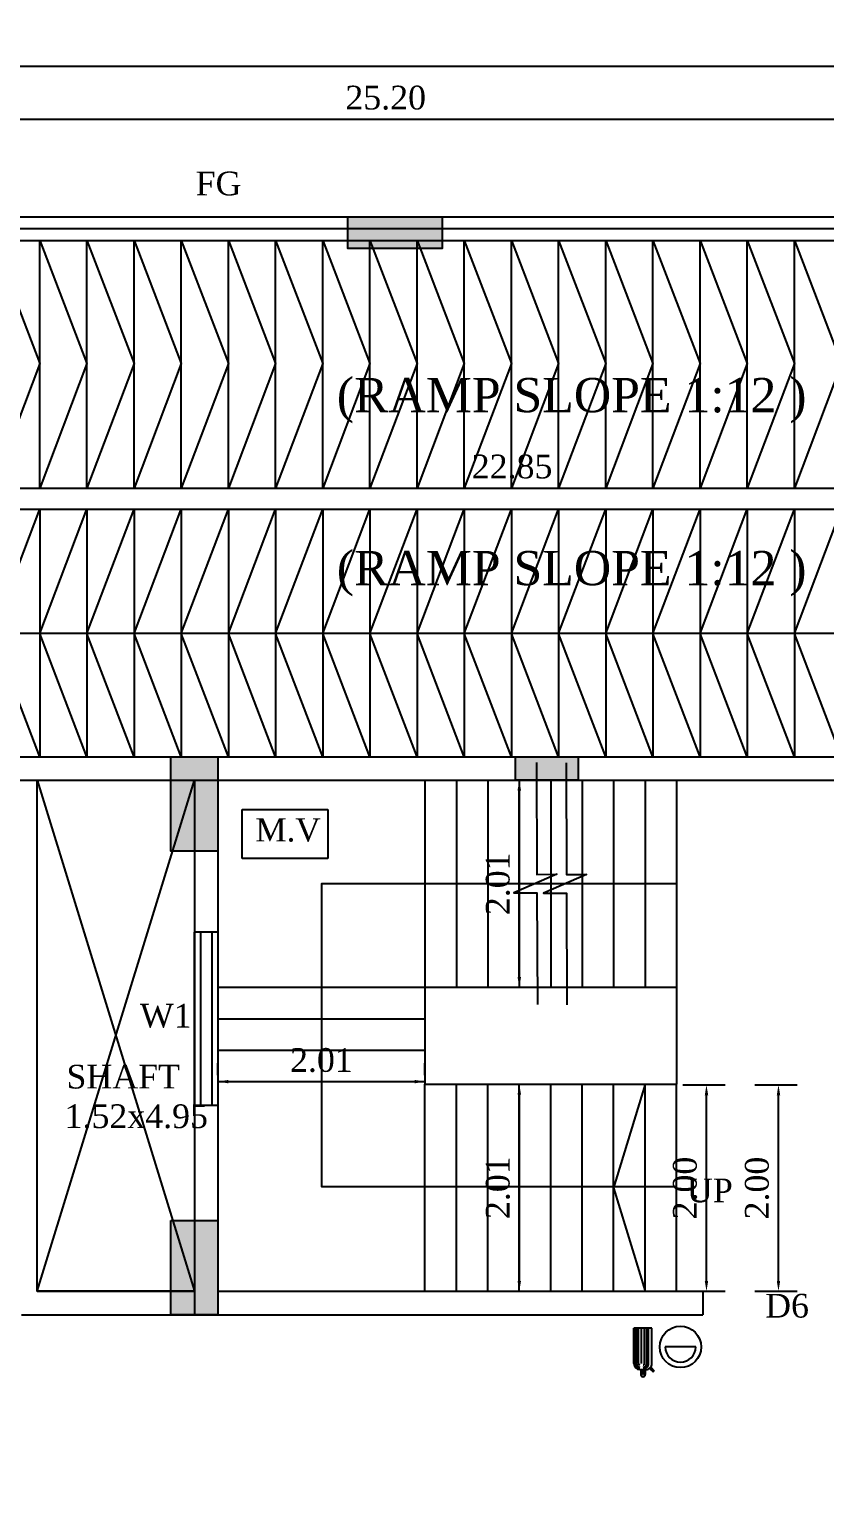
# Model space of a CAD drawing. Header units: metres. Extents: x 2754 to 3501, y 1112 to 1514.
# Drawn here: x 3132.66 to 3140.37, y 1392 to 1406.18 of the extents above; entities that cross this region are included whole.
import ezdxf
from ezdxf.enums import TextEntityAlignment as Align
from ezdxf.lldxf.tags import DXFTag

# ---------------------------------------------------------------- set-up
doc = ezdxf.new("R2010")
doc.units = ezdxf.units.M
doc.linetypes.add('ACAD_ISO10W100', pattern=[18, 12, -3, 0, -3])
doc.linetypes.add('Demolished', pattern=[4.8, 3.2, -1.6])
for name, color, linetype in [('A-WALL', 2, 'Continuous'), ('AR -DOOR', 2, 'Continuous'), ('AR-COLHATCH', 2, 'Continuous'), ('AR-COLUMN', 2, 'Continuous'), ('AR-DOOR', 2, 'Continuous'), ('AR-GRID', 2, 'ACAD_ISO10W100'), ('AR-HIDDEN', 2, 'DASHED'), ('AR-THIN', 8, 'Continuous'), ('AR-WALL', 7, 'Continuous'), ('BLK_1_FLR_1_BLT_UP_AREA', 12, 'Continuous'), ('BLK_1_FLR_1_BLT_UP_AREA_DEDUCT', 12, 'Continuous'), ('BLK_1_FLR_1_EXIT_WIDTH_DOOR', 2, 'Continuous'), ('BLK_1_FLR_1_EXIT_WIDTH_STAIR', 1, 'Continuous'), ('FLOOR-BF1', 7, 'Continuous')]:
    doc.layers.add(name, color=color, linetype=linetype)
doc.styles.add('ANAND', font='times.ttf')
doc.styles.add('B', font='romantic.ttf')
tags = doc.linetypes.add('DASHED', pattern=[0.75, 0.5, -0.25]).pattern_tags.tags
tags[6:7] = [DXFTag(74, 4), DXFTag(75, 0), DXFTag(340, '0'), DXFTag(46, 1.0), DXFTag(50, 0.0), DXFTag(44, 0.0), DXFTag(45, 0.0)]
tags[4:5] = [DXFTag(74, 4), DXFTag(75, 0), DXFTag(340, '0'), DXFTag(46, 1.0), DXFTag(50, 0.0), DXFTag(44, 0.0), DXFTag(45, 0.0)]
doc.dimstyles.new('V1', dxfattribs={"dimtxt": 0.23, "dimasz": 0.1, "dimexe": 0.18, "dimexo": 0.0625, "dimgap": 0.09, "dimtad": 1, "dimzin": 0, "dimdsep": 46, "dimtxsty": 'ANAND', "dimcen": 0.09, "dimadec": 0, "dimazin": 0, "dimtfac": 1, "dimtix": 1, "dimtofl": 0, "dimtmove": 2, "dimatfit": 0, "dimfxl": 0, "dimtolj": 1, "dimtzin": 0, "dimarcsym": 0})

# ---------------------------------------------------------------- blocks, each defined once
blk = doc.blocks.new('Ground Floor')
at = {"layer": 'AR-COLHATCH'}
h = blk.add_hatch(color=256, dxfattribs=at)
h.dxf.hatch_style = 1
h.paths.add_polyline_path([(1134.6, 687.48), (1134.6, 699.48), (1098.6, 699.48), (1098.6, 687.48)])
h = blk.add_hatch(color=256, dxfattribs=at)
h.dxf.hatch_style = 1
h.paths.add_polyline_path([(1031, 493.48), (1031, 457.48), (1049, 457.48), (1049, 493.48)])
h = blk.add_hatch(color=256, dxfattribs=at)
h.dxf.hatch_style = 1
h.paths.add_polyline_path([(1162.5, 493.48), (1186.5, 493.48), (1186.5, 484.48), (1162.5, 484.48)])
h = blk.add_hatch(color=256, dxfattribs=at)
h.dxf.hatch_style = 1
h.paths.add_polyline_path([(1031, 316.48), (1031, 280.48), (1049, 280.48), (1049, 316.48)])
at = {"layer": 'AR-COLUMN'}
for points in [[(1098.6, 699.48), (1134.6, 699.48), (1134.6, 687.48), (1098.6, 687.48)], [(1031, 493.48), (1049, 493.48), (1049, 457.48), (1031, 457.48)], [(1162.5, 493.48), (1186.5, 493.48), (1186.5, 484.48), (1162.5, 484.48)], [(1031, 316.48), (1049, 316.48), (1049, 280.48), (1031, 280.48)]]:
    blk.add_lwpolyline(points, close=True, dxfattribs=at)
blk = doc.blocks.new('*D586')
at = {"color": 0, "lineweight": -2}
for p, q in [((3137.414, 1395.85), (3137.414, 1394.044)), ((3137.476, 1395.95), (3137.594, 1395.95)), ((3137.476, 1393.944), (3137.594, 1393.944))]:
    blk.add_line(p, q, dxfattribs=at)
at = {"color": 0}
for points in [[(3137.397, 1395.85), (3137.431, 1395.85), (3137.414, 1395.95)], [(3137.397, 1394.044), (3137.431, 1394.044), (3137.414, 1393.944)]]:
    blk.add_solid(points, dxfattribs=at)
at = {"layer": 'Defpoints', "color": 0}
for p in [(3137.414, 1395.95), (3137.414, 1393.944), (3137.414, 1393.944)]:
    blk.add_point(p, dxfattribs=at)
at = {"color": 0, "insert": (3137.207, 1394.947), "char_height": 0.23, "attachment_point": 5, "rotation": 90, "style": 'ANAND'}
blk.add_mtext('\\A1;2.01', dxfattribs=at)
blk = doc.blocks.new('*D587')
at = {"color": 0, "lineweight": -2}
for p, q in [((3137.476, 1398.897), (3137.594, 1398.897)), ((3137.414, 1396.99), (3137.414, 1398.797)), ((3137.476, 1396.89), (3137.594, 1396.89))]:
    blk.add_line(p, q, dxfattribs=at)
at = {"color": 0}
for points in [[(3137.397, 1398.797), (3137.431, 1398.797), (3137.414, 1398.897)], [(3137.397, 1396.99), (3137.431, 1396.99), (3137.414, 1396.89)]]:
    blk.add_solid(points, dxfattribs=at)
at = {"layer": 'Defpoints', "color": 0}
for p in [(3137.414, 1398.897), (3137.414, 1398.897), (3137.414, 1396.89)]:
    blk.add_point(p, dxfattribs=at)
at = {"color": 0, "insert": (3137.207, 1397.893), "char_height": 0.23, "attachment_point": 5, "rotation": 90, "style": 'ANAND'}
blk.add_mtext('\\A1;2.01', dxfattribs=at)
blk = doc.blocks.new('*D588')
at = {"color": 0, "lineweight": -2}
for p, q in [((3134.493, 1396.038), (3134.493, 1396.156)), ((3136.5, 1396.038), (3136.5, 1396.156)), ((3134.593, 1395.976), (3136.4, 1395.976))]:
    blk.add_line(p, q, dxfattribs=at)
at = {"color": 0}
for points in [[(3134.593, 1395.992), (3134.593, 1395.959), (3134.493, 1395.976)], [(3136.4, 1395.992), (3136.4, 1395.959), (3136.5, 1395.976)]]:
    blk.add_solid(points, dxfattribs=at)
at = {"layer": 'Defpoints', "color": 0}
for p in [(3134.493, 1395.976), (3136.5, 1395.976), (3136.5, 1395.976)]:
    blk.add_point(p, dxfattribs=at)
at = {"color": 0, "insert": (3135.496, 1396.183), "char_height": 0.23, "attachment_point": 5, "style": 'ANAND'}
blk.add_mtext('\\A1;2.01', dxfattribs=at)
blk = doc.blocks.new('*D506')
at = {"color": 0, "lineweight": -2}
for p, q in [((3123.52, 1405.367), (3123.52, 1405.485)), ((3148.717, 1405.367), (3148.717, 1405.485)), ((3123.62, 1405.305), (3148.617, 1405.305))]:
    blk.add_line(p, q, dxfattribs=at)
at = {"color": 0}
for points in [[(3123.62, 1405.321), (3123.62, 1405.288), (3123.52, 1405.305)], [(3148.617, 1405.321), (3148.617, 1405.288), (3148.717, 1405.305)]]:
    blk.add_solid(points, dxfattribs=at)
at = {"layer": 'Defpoints', "color": 0}
for p in [(3123.52, 1405.305), (3148.717, 1405.305), (3148.717, 1405.305)]:
    blk.add_point(p, dxfattribs=at)
at = {"color": 0, "insert": (3136.119, 1405.512), "char_height": 0.23, "attachment_point": 5, "style": 'ANAND'}
blk.add_mtext('\\A1;25.20', dxfattribs=at)
blk = doc.blocks.new('*D529')
at = {"color": 0, "lineweight": -2}
for p, q in [((3107.848, 1405.811), (3107.848, 1405.639)), ((3107.948, 1405.819), (3179.986, 1405.819)), ((3180.086, 1405.811), (3180.086, 1405.639))]:
    blk.add_line(p, q, dxfattribs=at)
at = {"color": 0}
for points in [[(3107.948, 1405.835), (3107.948, 1405.802), (3107.848, 1405.819)], [(3179.986, 1405.835), (3179.986, 1405.802), (3180.086, 1405.819)]]:
    blk.add_solid(points, dxfattribs=at)
at = {"layer": 'Defpoints', "color": 0}
for p in [(3107.848, 1405.873), (3180.086, 1405.873), (3180.086, 1405.819)]:
    blk.add_point(p, dxfattribs=at)
at = {"color": 0, "insert": (3143.967, 1406.026), "char_height": 0.23, "attachment_point": 5, "style": 'ANAND'}
blk.add_mtext('\\A1;72.24', dxfattribs=at)
blk = doc.blocks.new('*D595')
at = {"color": 0, "lineweight": -2}
for p, q in [((3125.92, 1401.792), (3125.92, 1401.909)), ((3148.768, 1401.792), (3148.768, 1401.909)), ((3126.02, 1401.729), (3148.668, 1401.729))]:
    blk.add_line(p, q, dxfattribs=at)
at = {"color": 0}
for points in [[(3126.02, 1401.746), (3126.02, 1401.712), (3125.92, 1401.729)], [(3148.668, 1401.746), (3148.668, 1401.712), (3148.768, 1401.729)]]:
    blk.add_solid(points, dxfattribs=at)
at = {"layer": 'Defpoints', "color": 0}
for p in [(3125.92, 1401.729, 0), (3148.768, 1401.729, 0), (3148.768, 1401.729)]:
    blk.add_point(p, dxfattribs=at)
at = {"color": 0, "insert": (3137.344, 1401.936), "char_height": 0.23, "attachment_point": 5, "style": 'ANAND'}
blk.add_mtext('\\A1;22.85', dxfattribs=at)
blk = doc.blocks.new('*D499')
at = {"layer": 'BLK_1_FLR_1_EXIT_WIDTH_STAIR', "color": 0, "lineweight": -2}
for p, q in [((3139, 1395.944), (3139.408, 1395.944)), ((3139.228, 1394.044), (3139.228, 1395.844)), ((3139, 1393.944), (3139.408, 1393.944))]:
    blk.add_line(p, q, dxfattribs=at)
at = {"layer": 'BLK_1_FLR_1_EXIT_WIDTH_STAIR', "color": 0}
for points in [[(3139.212, 1395.844), (3139.245, 1395.844), (3139.228, 1395.944)], [(3139.212, 1394.044), (3139.245, 1394.044), (3139.228, 1393.944)]]:
    blk.add_solid(points, dxfattribs=at)
at = {"layer": 'Defpoints', "color": 0}
for p in [(3138.938, 1395.944), (3139.228, 1395.944), (3138.938, 1393.944)]:
    blk.add_point(p, dxfattribs=at)
at = {"layer": 'BLK_1_FLR_1_EXIT_WIDTH_STAIR', "color": 0, "insert": (3139.021, 1394.944), "char_height": 0.23, "attachment_point": 5, "rotation": 90, "style": 'ANAND'}
blk.add_mtext('\\A1;2.00', dxfattribs=at)
blk = doc.blocks.new('*D500')
at = {"layer": 'BLK_1_FLR_1_EXIT_WIDTH_DOOR', "color": 0, "lineweight": -2}
for p, q in [((3139.698, 1395.944), (3140.106, 1395.944)), ((3139.926, 1394.044), (3139.926, 1395.844)), ((3139.698, 1393.944), (3140.106, 1393.944))]:
    blk.add_line(p, q, dxfattribs=at)
at = {"layer": 'BLK_1_FLR_1_EXIT_WIDTH_DOOR', "color": 0}
for points in [[(3139.91, 1395.844), (3139.943, 1395.844), (3139.926, 1395.944)], [(3139.91, 1394.044), (3139.943, 1394.044), (3139.926, 1393.944)]]:
    blk.add_solid(points, dxfattribs=at)
at = {"layer": 'Defpoints', "color": 0}
for p in [(3139.636, 1395.944), (3139.926, 1395.944), (3139.636, 1393.944)]:
    blk.add_point(p, dxfattribs=at)
at = {"layer": 'BLK_1_FLR_1_EXIT_WIDTH_DOOR', "color": 0, "insert": (3139.719, 1394.944), "char_height": 0.23, "attachment_point": 5, "rotation": 90, "style": 'ANAND'}
blk.add_mtext('\\A1;2.00', dxfattribs=at)

msp = doc.modelspace()

# ---------------------------------------------------------------- linework, layer by layer
at = {"ltscale": 7}
msp.add_line((3139.19201, 1393.94371, 0), (3139.19201, 1393.71511, 0), dxfattribs=at)
for p, q in [((3138.69991, 1393.58701, 0), (3138.52559, 1393.58699, 0)), ((3138.52563, 1393.24228, 0), (3138.52559, 1393.58699, 0)), ((3138.53293, 1393.24228, 0), (3138.53289, 1393.58699, 0)), ((3138.54997, 1393.24228, 0), (3138.54993, 1393.58699, 0)), ((3138.57066, 1393.24229, 0), (3138.57063, 1393.587, 0)), ((3138.59987, 1393.24229, 0), (3138.59984, 1393.587, 0)), ((3138.59987, 1393.24229, 0), (3138.59984, 1393.587, 0)), ((3138.62908, 1393.24229, 0), (3138.62905, 1393.587, 0)), ((3138.64977, 1393.24229, 0), (3138.64974, 1393.58701, 0)), ((3138.66682, 1393.2423, 0), (3138.66678, 1393.58701, 0)), ((3138.69995, 1393.2423, 0), (3138.69991, 1393.58701, 0)), ((3139.12363, 1393.40376, 0), (3138.82874, 1393.40373, 0)), ((3138.58374, 1393.18418, 0), (3138.64185, 1393.18419, 0)), ((3138.591, 1393.18418, 0), (3138.59101, 1393.13597, 0)), ((3138.60672, 1393.18416, 0), (3138.60673, 1393.13595, 0)), ((3138.6189, 1393.18417, 0), (3138.6189, 1393.13595, 0)), ((3138.63458, 1393.18419, 0), (3138.63459, 1393.13597, 0)), ((3138.67747, 1393.1964, 0), (3138.71136, 1393.16251, 0)), ((3138.68293, 1393.20121, 0), (3138.71659, 1393.16756, 0)), ((3138.68774, 1393.20667, 0), (3138.72181, 1393.17261, 0)), ((3138.71136, 1393.16251, 0), (3138.72181, 1393.17261, 0))]:
    msp.add_line(p, q)
at = {"color": 7, "linetype": 'Demolished'}
msp.add_lwpolyline([(3134.72921, 1398.61369), (3135.55793, 1398.61369), (3135.55793, 1398.13951), (3134.72921, 1398.13951)], close=True, dxfattribs=at)
msp.add_circle((3138.97619, 1393.40375, 0), 0.20074)
for centre, radius, start, end in [((3138.97619, 1393.40375, 0), 0.14745, 180.006042, 0.006042), ((3138.58373, 1393.24229, 0), 0.05811, 180.006042, 270.006042), ((3138.58373, 1393.24229, 0), 0.0508, 180.006042, 270.006042), ((3138.58373, 1393.24229, 0), 0.03376, 180.006042, 270.006042), ((3138.58373, 1393.24229, 0), 0.01307, 180.006042, 270.006042), ((3138.61601, 1393.24229, 0), 0.01307, 270.006042, 0.006042), ((3138.61601, 1393.24229, 0), 0.0508, 270.006042, 0.006042), ((3138.61601, 1393.24229, 0), 0.03376, 270.006042, 0.006042), ((3138.64184, 1393.24229, 0), 0.05811, 270.006042, 0.006042), ((3138.6128, 1393.13597, 0), 0.02179, 180.006042, 0.006042)]:
    msp.add_arc(centre, radius, start, end)
at = {"layer": 'A-WALL', "lineweight": 30}
msp.add_line((3138.60673, 1393.13595, 0), (3138.6189, 1393.13595, 0), dxfattribs=at)
at = {"layer": 'AR -DOOR'}
msp.add_line((3151.15534, 1404.24341, 0), (3123.52014, 1404.24341, 0), dxfattribs=at)
at = {"layer": 'AR-DOOR'}
for p, q in [((3134.32473, 1397.4253, 0), (3134.32473, 1395.7453, 0)), ((3134.43255, 1397.4253, 0), (3134.43255, 1395.7453, 0))]:
    msp.add_line(p, q, dxfattribs=at)
at = {"layer": 'AR-HIDDEN', "ltscale": 5}
for p, q in [((3132.74034, 1398.89671, 0), (3134.26434, 1393.94371, 0)), ((3132.74034, 1393.94371, 0), (3134.26434, 1398.89671, 0))]:
    msp.add_line(p, q, dxfattribs=at)
at = {"layer": 'AR-THIN'}
for p, q in [((3123.52014, 1404.35771, 0), (3151.15534, 1404.35771, 0)), ((3123.52014, 1404.12911, 0), (3151.15534, 1404.12911, 0)), ((3134.26434, 1395.74527, 0), (3134.26434, 1397.42527, 0)), ((3134.49294, 1397.42531, 0), (3134.49294, 1395.74531, 0))]:
    msp.add_line(p, q, dxfattribs=at)
at = {"layer": 'AR-THIN', "elevation": 0}
for points in [[(3132.30854, 1401.72911), (3132.30854, 1404.12911), (3132.76574, 1402.93531), (3132.30854, 1401.72911)], [(3132.76574, 1401.72911), (3132.76574, 1404.12911), (3133.22294, 1402.93531), (3132.76574, 1401.72911)], [(3133.22294, 1401.72911), (3133.22294, 1404.12911), (3133.68014, 1402.93531), (3133.22294, 1401.72911)], [(3133.68014, 1401.72911), (3133.68014, 1404.12911), (3134.13734, 1402.93531), (3133.68014, 1401.72911)], [(3134.13734, 1401.72911), (3134.13734, 1404.12911), (3134.59454, 1402.93531), (3134.13734, 1401.72911)], [(3134.59454, 1401.72911), (3134.59454, 1404.12911), (3135.05174, 1402.93531), (3134.59454, 1401.72911)], [(3135.05174, 1401.72911), (3135.05174, 1404.12911), (3135.50894, 1402.93531), (3135.05174, 1401.72911)], [(3135.50894, 1401.72911), (3135.50894, 1404.12911), (3135.96614, 1402.93531), (3135.50894, 1401.72911)], [(3135.96614, 1401.72911), (3135.96614, 1404.12911), (3136.42334, 1402.93531), (3135.96614, 1401.72911)], [(3136.42334, 1401.72911), (3136.42334, 1404.12911), (3136.88054, 1402.93531), (3136.42334, 1401.72911)], [(3136.88054, 1401.72911), (3136.88054, 1404.12911), (3137.33774, 1402.93531), (3136.88054, 1401.72911)], [(3137.33774, 1401.72911), (3137.33774, 1404.12911), (3137.79494, 1402.93531), (3137.33774, 1401.72911)], [(3137.79494, 1401.72911), (3137.79494, 1404.12911), (3138.25214, 1402.93531), (3137.79494, 1401.72911)], [(3138.25214, 1401.72911), (3138.25214, 1404.12911), (3138.70934, 1402.93531), (3138.25214, 1401.72911)], [(3138.70934, 1401.72911), (3138.70934, 1404.12911), (3139.16654, 1402.93531), (3138.70934, 1401.72911)], [(3139.16654, 1401.72911), (3139.16654, 1404.12911), (3139.62374, 1402.93531), (3139.16654, 1401.72911)], [(3139.62374, 1401.72911), (3139.62374, 1404.12911), (3140.08094, 1402.93531), (3139.62374, 1401.72911)], [(3140.08094, 1401.72911), (3140.08094, 1404.12911), (3140.53814, 1402.93531), (3140.08094, 1401.72911)], [(3148.76774, 1400.31911), (3124.71394, 1400.31911), (3124.71394, 1402.93531), (3130.02254, 1402.93531)], [(3132.76574, 1401.52531), (3132.76574, 1399.12531), (3132.30854, 1400.31911), (3132.76574, 1401.52531)], [(3133.22294, 1401.52531), (3133.22294, 1399.12531), (3132.76574, 1400.31911), (3133.22294, 1401.52531)], [(3133.68014, 1401.52531), (3133.68014, 1399.12531), (3133.22294, 1400.31911), (3133.68014, 1401.52531)], [(3134.13734, 1401.52531), (3134.13734, 1399.12531), (3133.68014, 1400.31911), (3134.13734, 1401.52531)], [(3134.59454, 1401.52531), (3134.59454, 1399.12531), (3134.13734, 1400.31911), (3134.59454, 1401.52531)], [(3135.05174, 1401.52531), (3135.05174, 1399.12531), (3134.59454, 1400.31911), (3135.05174, 1401.52531)], [(3135.50894, 1401.52531), (3135.50894, 1399.12531), (3135.05174, 1400.31911), (3135.50894, 1401.52531)], [(3135.96614, 1401.52531), (3135.96614, 1399.12531), (3135.50894, 1400.31911), (3135.96614, 1401.52531)], [(3136.42334, 1401.52531), (3136.42334, 1399.12531), (3135.96614, 1400.31911), (3136.42334, 1401.52531)], [(3136.88054, 1401.52531), (3136.88054, 1399.12531), (3136.42334, 1400.31911), (3136.88054, 1401.52531)], [(3137.33774, 1401.52531), (3137.33774, 1399.12531), (3136.88054, 1400.31911), (3137.33774, 1401.52531)], [(3137.79494, 1401.52531), (3137.79494, 1399.12531), (3137.33774, 1400.31911), (3137.79494, 1401.52531)], [(3138.25214, 1401.52531), (3138.25214, 1399.12531), (3137.79494, 1400.31911), (3138.25214, 1401.52531)], [(3138.70934, 1401.52531), (3138.70934, 1399.12531), (3138.25214, 1400.31911), (3138.70934, 1401.52531)], [(3139.16654, 1401.52531), (3139.16654, 1399.12531), (3138.70934, 1400.31911), (3139.16654, 1401.52531)], [(3139.62374, 1401.52531), (3139.62374, 1399.12531), (3139.16654, 1400.31911), (3139.62374, 1401.52531)], [(3140.08094, 1401.52531), (3140.08094, 1399.12531), (3139.62374, 1400.31911), (3140.08094, 1401.52531)], [(3140.53814, 1401.52531), (3140.53814, 1399.12531), (3140.08094, 1400.31911), (3140.53814, 1401.52531)], [(3137.58097, 1399.06814), (3137.58496, 1397.98485), (3137.77897, 1397.98557), (3137.36149, 1397.80414), (3137.58563, 1397.80497), (3137.58962, 1396.72168)], [(3137.86722, 1399.06554), (3137.87121, 1397.98225), (3138.06521, 1397.98297), (3137.64774, 1397.80154), (3137.87188, 1397.80237), (3137.87587, 1396.71908)], [(3138.93794, 1397.89341), (3138.93794, 1397.89341), (3135.49624, 1397.89341), (3135.49624, 1394.95971), (3138.93794, 1394.95971)], [(3138.63314, 1395.95031), (3138.32834, 1394.94701), (3138.63314, 1393.94371)]]:
    msp.add_lwpolyline(points, dxfattribs=at)
at = {"layer": 'AR-WALL'}
for p, q in [((3125.92014, 1401.72911, 0), (3148.76774, 1401.72911, 0)), ((3125.92014, 1401.52531, 0), (3148.76774, 1401.52531, 0)), ((3132.38474, 1399.12531, 0), (3149.17414, 1399.12531, 0)), ((3132.38474, 1398.89671, 0), (3149.17414, 1398.89671, 0)), ((3132.74034, 1393.94371, 0), (3132.74034, 1398.89671, 0)), ((3134.26434, 1398.89671, 0), (3134.26434, 1393.71511, 0)), ((3134.49294, 1398.89671, 0), (3134.49294, 1393.94371, 0)), ((3134.49294, 1397.42531, 0), (3134.26434, 1397.42527, 0)), ((3134.49294, 1395.74531, 0), (3134.26434, 1395.74527, 0)), ((3132.74034, 1393.94371, 0), (3134.26434, 1393.94371, 0)), ((3134.49294, 1393.94371, 0), (3139.19201, 1393.94371, 0)), ((3132.58794, 1393.71511, 0), (3139.19201, 1393.71511, 0))]:
    msp.add_line(p, q, dxfattribs=at)
at = {"layer": 'AR-WALL', "color": 1}
for p, q in [((3136.49954, 1398.89671, 0), (3136.49954, 1396.89011, 0)), ((3136.80434, 1398.89671, 0), (3136.80434, 1396.89011, 0)), ((3137.10914, 1398.89671, 0), (3137.10914, 1396.89011, 0)), ((3137.41394, 1398.89671, 0), (3137.41394, 1396.89011, 0)), ((3137.71874, 1398.89671, 0), (3137.71874, 1396.89011, 0)), ((3138.02354, 1398.89671, 0), (3138.02354, 1396.89011, 0)), ((3138.32834, 1398.89671, 0), (3138.32834, 1396.89011, 0)), ((3138.63314, 1398.89671, 0), (3138.63314, 1396.89011, 0)), ((3138.93794, 1398.89671, 0), (3138.93794, 1396.89011, 0)), ((3134.49294, 1396.89011, 0), (3136.49954, 1396.89011, 0)), ((3136.49954, 1396.89011, 0), (3138.93794, 1396.89011, 0)), ((3136.49954, 1396.89011, 0), (3136.49954, 1395.95031, 0)), ((3138.93794, 1396.89011, 0), (3138.93794, 1395.95031, 0)), ((3134.49294, 1396.58531, 0), (3136.49954, 1396.58531, 0)), ((3134.49294, 1396.28051, 0), (3136.49954, 1396.28051, 0)), ((3134.49294, 1395.97571, 0), (3136.49954, 1395.97571, 0)), ((3136.49954, 1393.94371, 0), (3136.49954, 1395.95031, 0)), ((3136.49954, 1395.95031, 0), (3138.93794, 1395.95031, 0)), ((3136.80434, 1393.94371, 0), (3136.80434, 1395.95031, 0)), ((3137.10914, 1393.94371, 0), (3137.10914, 1395.95031, 0)), ((3137.41394, 1393.94371, 0), (3137.41394, 1395.95031, 0)), ((3137.71874, 1393.94371, 0), (3137.71874, 1395.95031, 0)), ((3138.02354, 1393.94371, 0), (3138.02354, 1395.95031, 0)), ((3138.32834, 1393.94371, 0), (3138.32834, 1395.95031, 0)), ((3138.63314, 1393.94371, 0), (3138.63314, 1395.95031, 0)), ((3138.93794, 1393.94371, 0), (3138.93794, 1395.95031, 0))]:
    msp.add_line(p, q, dxfattribs=at)
at = {"layer": 'BLK_1_FLR_1_BLT_UP_AREA', "color": 12, "elevation": 0}
msp.add_lwpolyline([(3107.84834, 1404.35771), (3180.08594, 1404.35771), (3180.08594, 1379.63911), (3152.56418, 1382.28771), (3152.5786, 1382.43751), (3151.35377, 1382.43751), (3151.35059, 1382.4045), (3107.84834, 1386.59101)], close=True, dxfattribs=at)
at = {"layer": 'BLK_1_FLR_1_BLT_UP_AREA_DEDUCT', "color": 12, "lineweight": -2, "elevation": 0}
msp.add_lwpolyline([(3134.26434, 1393.94371), (3132.74034, 1393.94371), (3132.74034, 1398.89671), (3134.26434, 1398.89671)], close=True, dxfattribs=at)

# ---------------------------------------------------------------- block references
at = {"layer": 'AR-GRID', "xscale": 0.0254, "yscale": 0.0254, "zscale": 0.0254}
msp.add_blockref('Ground Floor', (3107.84834, 1386.59101, 0), dxfattribs=at)

# ---------------------------------------------------------------- texts
at = {"style": 'ANAND'}
for s, p in [('FG', (3134.49897, 1404.68135, 0)), ('W1', (3133.9874, 1396.61312, 0))]:
    msp.add_text(s, height=0.23, dxfattribs=at).set_placement(p, align=Align.MIDDLE)
at = {"color": 7, "style": 'ANAND'}
msp.add_text('M.V', height=0.225, dxfattribs=at).set_placement((3134.85649, 1398.30362))
at = {"style": 'ANAND'}
for s, p in [('UP', (3139.03903, 1394.80609, 0)), ('D6', (3139.79714, 1393.68849, 0))]:
    msp.add_text(s, height=0.23, dxfattribs=at).set_placement(p)
at = {"insert": (3133.00648, 1396.13906, 0), "char_height": 0.23, "width": 1.0757102, "attachment_point": 1, "style": 'ANAND'}
msp.add_mtext('{\\W0.174804; }SHAFT\\P1.52x4.95', dxfattribs=at)
at = {"layer": 'FLOOR-BF1', "color": 107, "style": 'B'}
for p in [(3135.64517, 1402.46481, 0), (3135.64517, 1400.78772, 0)]:
    msp.add_text('(RAMP SLOPE 1:12 )', height=0.3318175, dxfattribs=at).set_placement(p)

# ---------------------------------------------------------------- dimensions: what is measured, and where the dimension line sits
at = {"color": 7}
for p1, p2, distance, picture, middle in [((3107.84834, 1405.87337, 0), (3180.08594, 1405.87337, 0), -0.05484, '*D529', (3143.96714, 1406.02586, 0)), ((3125.92014, 1401.72911, 0), (3148.76774, 1401.72911, 0), 0, '*D595', (3137.34394, 1401.93643)), ((3137.41394, 1396.89011, 0), (3137.41394, 1398.89671, 0), 0, '*D587', (3137.20662, 1397.89341, 0)), ((3134.49294, 1395.97571, 0), (3136.49954, 1395.97571, 0), 0, '*D588', (3135.49624, 1396.18303, 0)), ((3137.41394, 1395.95031, 0), (3137.41394, 1393.94371, 0), 0, '*D586', (3137.20662, 1394.94701, 0))]:
    dim = msp.add_aligned_dim(p1=p1, p2=p2, distance=distance, dimstyle='V1', dxfattribs=at)
    dim.commit()
    dim.dimension.update_dxf_attribs({"geometry": picture, "text_midpoint": middle})
dim = msp.add_linear_dim(base=(3148.71694, 1405.30469, 0), p1=(3123.52014, 1405.30469, 0), p2=(3148.71694, 1405.30469, 0), angle=180, dimstyle='V1', dxfattribs=at)
dim.commit()
dim.dimension.update_dxf_attribs({"geometry": '*D506', "text_midpoint": (3136.11854, 1405.51201, 0)})
at = {"layer": 'BLK_1_FLR_1_EXIT_WIDTH_DOOR'}
dim = msp.add_aligned_dim(p1=(3139.63572, 1393.94371, 0), p2=(3139.63572, 1395.94371, 0), distance=-0.2905, dimstyle='V1', dxfattribs=at)
dim.commit()
dim.dimension.update_dxf_attribs({"geometry": '*D500', "text_midpoint": (3139.7189, 1394.94371, 0)})
at = {"layer": 'BLK_1_FLR_1_EXIT_WIDTH_STAIR'}
dim = msp.add_aligned_dim(p1=(3138.93794, 1393.94371, 0), p2=(3138.93794, 1395.94371, 0), distance=-0.2905, dimstyle='V1', dxfattribs=at)
dim.commit()
dim.dimension.update_dxf_attribs({"geometry": '*D499', "text_midpoint": (3139.02112, 1394.94371, 0)})

doc.saveas('drawing.dxf')
